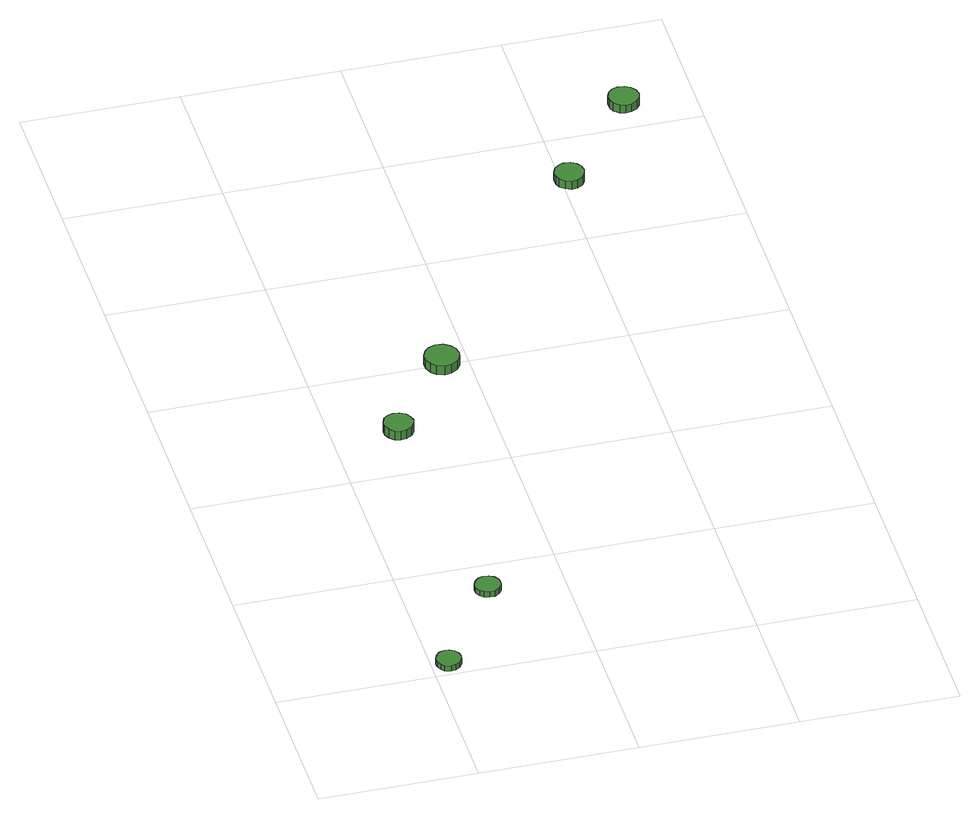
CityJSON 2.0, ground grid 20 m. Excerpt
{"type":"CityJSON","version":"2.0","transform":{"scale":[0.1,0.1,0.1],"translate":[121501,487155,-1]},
"CityObjects":{
"tree1":{"type":"SolitaryVegetationObject","attributes":{"function":"something"},"geometry":[{"type":"MultiSurface","lod":"1","boundaries":[[[0,1,2,3,4,5,6,7,8,9,10,11,12,13,14]],[[15,16,17,18,19,20,21,22,23,24,25,26,27,28,29]],[[0,29,28,1]],[[1,28,27,2]],[[2,27,26,3]],[[3,26,25,4]],[[4,25,24,5]],[[5,24,23,6]],[[6,23,22,7]],[[7,22,21,8]],[[8,21,20,9]],[[9,20,19,10]],[[10,19,18,11]],[[11,18,17,12]],[[12,17,16,13]],[[13,16,15,14]],[[14,15,29,0]]]}]},
"tree2":{"type":"SolitaryVegetationObject","attributes":{"function":"something"},"geometry":[{"type":"MultiSurface","lod":"1","boundaries":[[[30,31,32,33,34,35,36,37,38,39,40,41,42,43,44]],[[45,46,47,48,49,50,51,52,53,54,55,56,57,58,59]],[[30,59,58,31]],[[31,58,57,32]],[[32,57,56,33]],[[33,56,55,34]],[[34,55,54,35]],[[35,54,53,36]],[[36,53,52,37]],[[37,52,51,38]],[[38,51,50,39]],[[39,50,49,40]],[[40,49,48,41]],[[41,48,47,42]],[[42,47,46,43]],[[43,46,45,44]],[[44,45,59,30]]]}]},
"tree3":{"type":"SolitaryVegetationObject","attributes":{"function":"something"},"geometry":[{"type":"MultiSurface","lod":"1","boundaries":[[[60,61,62,63,64,65,66,67,68,69,70,71,72,73,74]],[[75,76,77,78,79,80,81,82,83,84,85,86,87,88,89]],[[60,89,88,61]],[[61,88,87,62]],[[62,87,86,63]],[[63,86,85,64]],[[64,85,84,65]],[[65,84,83,66]],[[66,83,82,67]],[[67,82,81,68]],[[68,81,80,69]],[[69,80,79,70]],[[70,79,78,71]],[[71,78,77,72]],[[72,77,76,73]],[[73,76,75,74]],[[74,75,89,60]]]}]},
"tree4":{"type":"SolitaryVegetationObject","attributes":{"function":"something"},"geometry":[{"type":"MultiSurface","lod":"1","boundaries":[[[90,91,92,93,94,95,96,97,98,99,100,101,102,103,104]],[[105,106,107,108,109,110,111,112,113,114,115,116,117,118,119]],[[90,119,118,91]],[[91,118,117,92]],[[92,117,116,93]],[[93,116,115,94]],[[94,115,114,95]],[[95,114,113,96]],[[96,113,112,97]],[[97,112,111,98]],[[98,111,110,99]],[[99,110,109,100]],[[100,109,108,101]],[[101,108,107,102]],[[102,107,106,103]],[[103,106,105,104]],[[104,105,119,90]]]}]},
"tree5":{"type":"SolitaryVegetationObject","attributes":{"function":"something"},"geometry":[{"type":"MultiSurface","lod":"1","boundaries":[[[120,121,122,123,124,125,126,127,128,129,130,131,132,133,134]],[[135,136,137,138,139,140,141,142,143,144,145,146,147,148,149]],[[120,149,148,121]],[[121,148,147,122]],[[122,147,146,123]],[[123,146,145,124]],[[124,145,144,125]],[[125,144,143,126]],[[126,143,142,127]],[[127,142,141,128]],[[128,141,140,129]],[[129,140,139,130]],[[130,139,138,131]],[[131,138,137,132]],[[132,137,136,133]],[[133,136,135,134]],[[134,135,149,120]]]}]},
"tree6":{"type":"SolitaryVegetationObject","attributes":{"function":"something"},"geometry":[{"type":"MultiSurface","lod":"1","boundaries":[[[150,151,152,153,154,155,156,157,158,159,160,161,162,163,164]],[[165,166,167,168,169,170,171,172,173,174,175,176,177,178,179]],[[150,179,178,151]],[[151,178,177,152]],[[152,177,176,153]],[[153,176,175,154]],[[154,175,174,155]],[[155,174,173,156]],[[156,173,172,157]],[[157,172,171,158]],[[158,171,170,159]],[[159,170,169,160]],[[160,169,168,161]],[[161,168,167,162]],[[162,167,166,163]],[[163,166,165,164]],[[164,165,179,150]]]}]}
},
"vertices":[
[37,22,14],[36,28,14],[32,34,14],[26,37,14],[20,38,14],[13,36,14],[9,31,14],[6,25,14],[6,19,14],[9,13,14],[13,8,14],[20,6,14],[26,7,14],[32,10,14],[36,16,14],[36,16,6],[32,10,6],[26,7,6],[20,6,6],[13,8,6],[9,13,6],[6,19,6],[6,25,6],[9,31,6],[13,36,6],[20,38,6],[26,37,6],[32,34,6],[36,28,6],[37,22,6],
[121,153,14],[120,159,14],[116,165,14],[110,168,14],[103,169,14],[97,167,14],[92,162,14],[89,156,14],[89,149,14],[92,143,14],[97,139,14],[103,137,14],[110,137,14],[116,141,14],[120,146,14],[120,146,6],[116,141,6],[110,137,6],[103,137,6],[97,139,6],[92,143,6],[89,149,6],[89,156,6],[92,162,6],[97,167,6],[103,169,6],[110,168,6],[116,165,6],[120,159,6],[121,153,6],
[101,486,20],[99,493,20],[95,499,20],[88,503,20],[80,504,20],[73,502,20],[67,497,20],[64,489,20],[64,482,20],[67,475,20],[73,469,20],[80,467,20],[88,468,20],[95,472,20],[99,478,20],[99,478,7],[95,472,7],[88,468,7],[80,467,7],[73,469,7],[67,475,7],[64,482,7],[64,489,7],[67,497,7],[73,502,7],[80,504,7],[88,503,7],[95,499,7],[99,493,7],[101,486,7],
[187,595,25],[185,604,25],[180,611,25],[172,616,25],[163,617,25],[154,614,25],[148,608,25],[144,600,25],[144,591,25],[148,582,25],[154,576,25],[163,573,25],[172,574,25],[180,579,25],[185,586,25],[185,586,12],[180,579,12],[172,574,12],[163,573,12],[154,576,12],[148,582,12],[144,591,12],[144,600,12],[148,608,12],[154,614,12],[163,617,12],[172,616,12],[180,611,12],[185,604,12],[187,595,12],
[428,915,21],[426,923,21],[422,929,21],[415,933,21],[407,934,21],[400,931,21],[394,926,21],[391,919,21],[391,911,21],[394,904,21],[400,899,21],[407,896,21],[415,897,21],[422,901,21],[426,907,21],[426,907,9],[422,901,9],[415,897,9],[407,896,9],[400,899,9],[394,904,9],[391,911,9],[391,919,9],[394,926,9],[400,931,9],[407,934,9],[415,933,9],[422,929,9],[426,923,9],[428,915,9],
[532,1049,18],[530,1057,18],[525,1063,18],[518,1067,18],[510,1068,18],[503,1066,18],[497,1060,18],[494,1053,18],[494,1045,18],[497,1038,18],[503,1032,18],[510,1030,18],[518,1031,18],[525,1035,18],[530,1041,18],[530,1041,6],[525,1035,6],[518,1031,6],[510,1030,6],[503,1032,6],[497,1038,6],[494,1045,6],[494,1053,6],[497,1060,6],[503,1066,6],[510,1068,6],[518,1067,6],[525,1063,6],[530,1057,6],[532,1049,6]
]}
